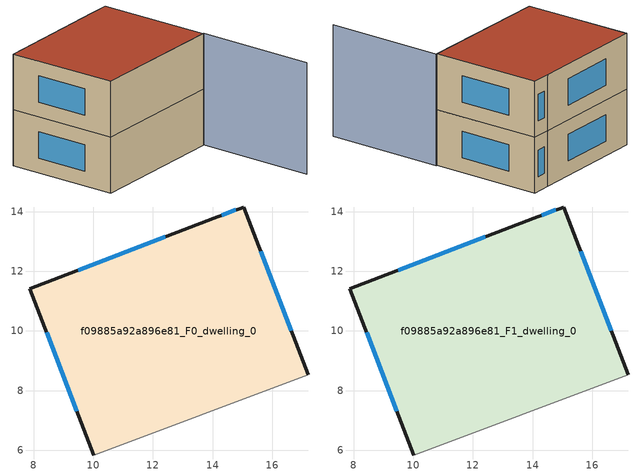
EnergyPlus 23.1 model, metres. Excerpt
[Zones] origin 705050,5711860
f09885a92a896e81_F0_dwelling_0
 floor ground (EU_floor_Construction): 15.05,14.16 17.21,8.52 10.01,5.84 7.87,11.42 14.04,13.78 z0
 wall outside (EU_wall_Construction): 17.21,8.52 15.05,14.16 14.04,13.78 7.87,11.42 10.01,5.84 z0:3
 wall adiabatic (EU_wall_Construction): 10.01,5.84 17.21,8.52 z0:3
 window (EU_Window_Construction): 8.43,9.95 9.45,7.3 / 12.42,13.16 9.49,12.04 / 14.78,14.06 14.3,13.88 / 16.64,10 15.61,12.68 z0.79:2.21
f09885a92a896e81_F1_dwelling_0
 floor to f09885a92a896e81_F0_dwelling_0 (EU_floor_Construction): 15.04,14.16 17.21,8.52 10.01,5.84 7.87,11.42 14.04,13.78 z3
 wall outside (EU_wall_Construction): 17.21,8.52 15.05,14.16 14.04,13.78 7.87,11.42 10.01,5.84 z3:6
 wall adiabatic (EU_wall_Construction): 10.01,5.84 17.21,8.52 z3:6
 window (EU_Window_Construction): 8.43,9.95 9.45,7.3 / 12.42,13.16 9.49,12.04 / 14.78,14.06 14.3,13.88 / 16.64,10 15.61,12.68 z3.79:5.21
 roof outside (EU_roof_Construction): 17.21,8.52 15.05,14.16 14.04,13.78 7.87,11.42 10.01,5.84 z6
shading: 10.01,5.84 17.26,8.55 / 17.26,8.55 19.49,2.59 z0:6
[Building]
EU S2 Campaign: North Axis=0; Terrain=City; Solar Distribution=FullExterior
[Site:Location]
London: Latitude=51.5; Longitude=-0.5; Time Zone=0; Elevation=25
[SizingPeriod:WeatherFileDays]
AnnualSizingPeriod: Begin Month=1; Begin Day of Month=1; End Month=12; End Day of Month=31; Day of Week for Start Day=Monday; Use Weather File Daylight Saving Period=No; Use Weather File Rain and Snow Indicators=No
[MATERIAL]
EU_InternalMass_Material: Roughness=MediumRough; Thickness=0.1; Conductivity=1; Density=1800; Specific Heat=900; Thermal Absorptance=0.9; Solar Absorptance=0.7; Visible Absorptance=0.7
[MATERIAL:NOMASS] Roughness=MediumRough; Thermal Absorptance=0.9; Solar Absorptance=0.7; Visible Absorptance=0.7
Name | Thermal Resistance
EU_wall_NoMass | 0.555556
EU_roof_NoMass | 0.510204
EU_floor_NoMass | 1.68919
[WINDOWMATERIAL:SIMPLEGLAZINGSYSTEM]
EU_Window_SimpleGlazing: UFactor=3.96; Solar Heat Gain Coefficient=0.85; Visible Transmittance=0.85
[CONSTRUCTION]
EU_wall_Construction: EU_wall_NoMass
EU_roof_Construction: EU_roof_NoMass
EU_floor_Construction: EU_floor_NoMass
EU_Window_Construction: EU_Window_SimpleGlazing
EU_InternalMass_Construction: EU_InternalMass_Material
[ZONE] Type=1; Multiplier=1; Ceiling Height=autocalculate; Volume=138.606; Floor Area=autocalculate; Part of Total Floor Area=Yes
f09885a92a896e81_F0_dwelling_0; f09885a92a896e81_F1_dwelling_0
[INTERNALMASS] Construction=EU_InternalMass_Construction; Surface Area=46.2021
Name | Zone or ZoneList
f09885a92a896e81_F0_dwelling_0_EU_InternalMass | f09885a92a896e81_F0_dwelling_0
f09885a92a896e81_F1_dwelling_0_EU_InternalMass | f09885a92a896e81_F1_dwelling_0
[OTHEREQUIPMENT] Fuel Type=Electricity; Design Level Calculation Method=Watts/Area; Power per Zone Floor Area=1; Fraction Latent=0; Fraction Radiant=0; Fraction Lost=0; Carbon Dioxide Generation Rate=0; EndUse Subcategory=EU_Step8_InternalGains
Name | Zone or ZoneList or Space or SpaceList | Schedule
EU_Step8_InternalGain_f09885a92a896e81_F0_dwelling_0_f000 | f09885a92a896e81_F0_dwelling_0 | EU_Step8_GainSchedule_f09885a92a896e81_F0_dwelling_0_f000
EU_Step8_InternalGain_f09885a92a896e81_F1_dwelling_0_f000 | f09885a92a896e81_F1_dwelling_0 | EU_Step8_GainSchedule_f09885a92a896e81_F1_dwelling_0_f000
[ZONEVENTILATION:DESIGNFLOWRATE] Schedule=EU_AlwaysOn; Design Flow Rate Calculation Method=AirChanges/Hour; Air Changes per Hour=0.48; Ventilation Type=Natural; Fan Pressure Rise=0; Fan Total Efficiency=1; Constant Term Coefficient=1; Temperature Term Coefficient=0; Velocity Term Coefficient=0; Velocity Squared Term Coefficient=0; Minimum Indoor Temperature=-100; Maximum Indoor Temperature=100; Delta Temperature=-100; Minimum Outdoor Temperature=-100; Maximum Outdoor Temperature=100; Maximum Wind Speed=40
Name | Zone or ZoneList or Space or SpaceList
EU_ConstantAir_f09885a92a896e81_F0_dwelling_0 | f09885a92a896e81_F0_dwelling_0
EU_ConstantAir_f09885a92a896e81_F1_dwelling_0 | f09885a92a896e81_F1_dwelling_0
[HVACTEMPLATE:THERMOSTAT] Constant Heating Setpoint=20; Constant Cooling Setpoint=50
EU_HeatOnly_f09885a92a896e81_F0_dwelling_0; EU_HeatOnly_f09885a92a896e81_F1_dwelling_0
[HVACTEMPLATE:ZONE:IDEALLOADSAIRSYSTEM] System Availability Schedule=EU_AlwaysOn; Maximum Heating Supply Air Temperature=50; Minimum Cooling Supply Air Temperature=13; Maximum Heating Supply Air Humidity Ratio=0.0156; Minimum Cooling Supply Air Humidity Ratio=0.0077; Heating Limit=NoLimit; Cooling Limit=NoLimit; Heating Availability Schedule=EU_AlwaysOn; Cooling Availability Schedule=EU_CoolingOff; Dehumidification Control Type=ConstantSensibleHeatRatio; Cooling Sensible Heat Ratio=0.7; Dehumidification Setpoint=60; Humidification Control Type=None; Humidification Setpoint=30; Outdoor Air Method=None; Outdoor Air Flow Rate per Person=0.00944; Outdoor Air Flow Rate per Zone Floor Area=0; Outdoor Air Flow Rate per Zone=0; Demand Controlled Ventilation Type=None; Outdoor Air Economizer Type=NoEconomizer; Heat Recovery Type=None; Sensible Heat Recovery Effectiveness=0.7; Latent Heat Recovery Effectiveness=0.65
Name | Template Thermostat
f09885a92a896e81_F0_dwelling_0 | EU_HeatOnly_f09885a92a896e81_F0_dwelling_0
f09885a92a896e81_F1_dwelling_0 | EU_HeatOnly_f09885a92a896e81_F1_dwelling_0
[SIZING:ZONE] Zone Cooling Design Supply Air Temperature Input Method=SupplyAirTemperature; Zone Cooling Design Supply Air Temperature=13; Zone Heating Design Supply Air Temperature Input Method=SupplyAirTemperature; Zone Heating Design Supply Air Temperature=50; Zone Cooling Design Supply Air Humidity Ratio=0.008; Zone Heating Design Supply Air Humidity Ratio=0.008; Cooling Design Air Flow Method=DesignDay; Cooling Design Air Flow Rate=0; Cooling Minimum Air Flow per Zone Floor Area=0.000762; Cooling Minimum Air Flow=0; Cooling Minimum Air Flow Fraction=0.2; Heating Design Air Flow Method=DesignDay; Heating Design Air Flow Rate=0; Heating Maximum Air Flow per Zone Floor Area=0.002032; Heating Maximum Air Flow=0.141576; Heating Maximum Air Flow Fraction=0.3; Account for Dedicated Outdoor Air System=No; Dedicated Outdoor Air System Control Strategy=NeutralSupplyAir; Dedicated Outdoor Air Low Setpoint Temperature for Design=autosize; Dedicated Outdoor Air High Setpoint Temperature for Design=autosize; Zone Load Sizing Method=Sensible Load Only No Latent Load; Zone Latent Cooling Design Supply Air Humidity Ratio Input Method=HumidityRatioDifference; Zone Cooling Design Supply Air Humidity Ratio Difference=0.005; Zone Latent Heating Design Supply Air Humidity Ratio Input Method=HumidityRatioDifference; Zone Humidification Design Supply Air Humidity Ratio Difference=0.005
f09885a92a896e81_F0_dwelling_0; f09885a92a896e81_F1_dwelling_0
[SCHEDULE:CONSTANT]
Name | Hourly Value
EU_AlwaysOn | 1
EU_CoolingOff | 0
[SCHEDULE:FILE] Column Number=1; Rows to Skip at Top=0; Number of Hours of Data=8760; Column Separator=Comma; Interpolate to Timestep=No; Minutes per Item=60; Adjust Schedule for Daylight Savings=Yes
Name | File
EU_Step8_GainSchedule_f09885a92a896e81_F0_dwelling_0_f000 | ../../schedules/f09885a92a896e81/f09885a92a896e81_F0_dwelling_0_f000_gain.csv
EU_Step8_GainSchedule_f09885a92a896e81_F1_dwelling_0_f000 | ../../schedules/f09885a92a896e81/f09885a92a896e81_F1_dwelling_0_f000_gain.csv
